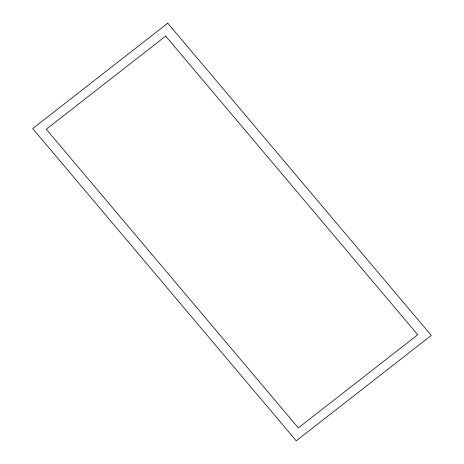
<?xml version="1.0" encoding="UTF-8"?>
<svg xmlns="http://www.w3.org/2000/svg" width="464" height="464" viewBox="0 0 464 464"><rect width="100%" height="100%" fill="white"/><g stroke="black" fill="none" stroke-linecap="round" stroke-linejoin="round"><path stroke-width="0.7" d="M167.771 23.2L32.7 128.569L296.229 440.8L431.3 335.431L167.771 23.2M165.665 36.105L46.267 129.247L298.335 427.895L417.733 334.753L165.665 36.105"/></g></svg>
